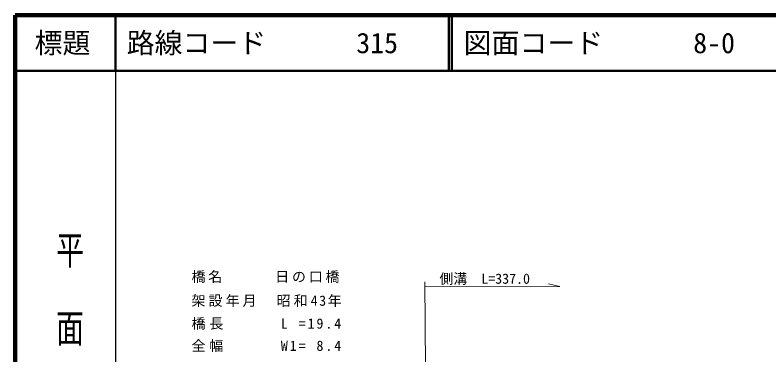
# Model space of a CAD drawing. Units: millimetres, scale not verified. Extents: x 40000 to 680000, y 20000 to 380000.
# Drawn here: x 40000 to 175090, y 319103 to 380000 of the extents above; entities that cross this region are included whole.
import ezdxf
from ezdxf.enums import TextEntityAlignment as Align

# ---------------------------------------------------------------- set-up
doc = ezdxf.new("R2010")
doc.units = ezdxf.units.MM
doc.header["$LTSCALE"] = 1000
for name, color, linetype, lineweight in [('M-STR-HTXT', 7, 'Continuous', 13), ('M-TTL', 2, 'Continuous', 140), ('M-TTL-BAND', 7, 'Continuous', 25), ('M-TTL-LINE', 7, 'Continuous', 50)]:
    doc.layers.add(name, color=color, linetype=linetype, lineweight=lineweight)
doc.layers.add('M-TTL-TXT', color=7, linetype='Continuous')
doc.styles.add('@ＭＳ ゴシック', font='')
doc.styles.add('ＭＳ ゴシック', font='')
doc.styles.get('@ＭＳ ゴシック').set_extended_font_data('@MS Gothic')
doc.styles.get('ＭＳ ゴシック').set_extended_font_data('MS Gothic')

msp = doc.modelspace()

# ---------------------------------------------------------------- linework, layer by layer
at = {"layer": 'M-STR-HTXT'}
for p, q in [((113433, 332176), (113555, 316975)), ((113440, 331295), (137596, 331359)), ((137596, 331359), (135594, 331853))]:
    msp.add_line(p, q, dxfattribs=at)
at = {"layer": 'M-TTL'}
for p, q in [((40000, 380000), (40000, 20000)), ((680000, 380000), (40000, 380000))]:
    msp.add_line(p, q, dxfattribs=at)
at = {"layer": 'M-TTL-BAND'}
msp.add_line((58000, 370000), (58000, 20000), dxfattribs=at)
at = {"layer": 'M-TTL-LINE'}
for p, q in [((58000, 380000), (58000, 370000)), ((117750, 380000), (117750, 370000)), ((118250, 380000), (118250, 370000)), ((40000, 370000), (680000, 370000))]:
    msp.add_line(p, q, dxfattribs=at)

# ---------------------------------------------------------------- texts
at = {"layer": 'M-STR-HTXT', "style": 'ＭＳ ゴシック'}
msp.add_text('側溝\u3000L=337.0', height=1833, dxfattribs=at).set_placement((116044, 331302), align=Align.BOTTOM_LEFT)
at = {"layer": 'M-STR-HTXT', "char_height": 1833, "attachment_point": 7, "style": 'ＭＳ ゴシック'}
for s, insert in [('\\T1.2;橋名\u3000\u3000\u3000日の口橋', (71622, 332006)), ('\\T1.22;架設年月\u3000昭和43年', (71622, 327710)), ('\\T1.28;橋長\u3000\u3000\u3000L\\~=19.4', (71622, 323612)), ('\\T1.28;全幅\u3000\u3000\u3000W1=\\~8.4', (71622, 319632))]:
    msp.add_mtext(s, dxfattribs=dict(at, insert=insert))
at = {"layer": 'M-TTL-BAND', "style": '@ＭＳ ゴシック', "width": 1.4}
msp.add_text('平  面  図', height=3666, rotation=270, dxfattribs=at).set_placement((49777, 306475), align=Align.MIDDLE_RIGHT)
at = {"layer": 'M-TTL-TXT', "style": 'ＭＳ ゴシック'}
msp.add_text('標題', height=3666, dxfattribs=at).set_placement((48500, 375000), align=Align.MIDDLE_CENTER)
for s, p in [('路線コード', (60000, 375000)), ('図面コード', (120380, 375000)), ('315', (101142, 375000)), ('8-0', (161521, 375000))]:
    msp.add_text(s, height=3666, dxfattribs=at).set_placement(p, align=Align.MIDDLE_LEFT)

doc.saveas('drawing.dxf')
